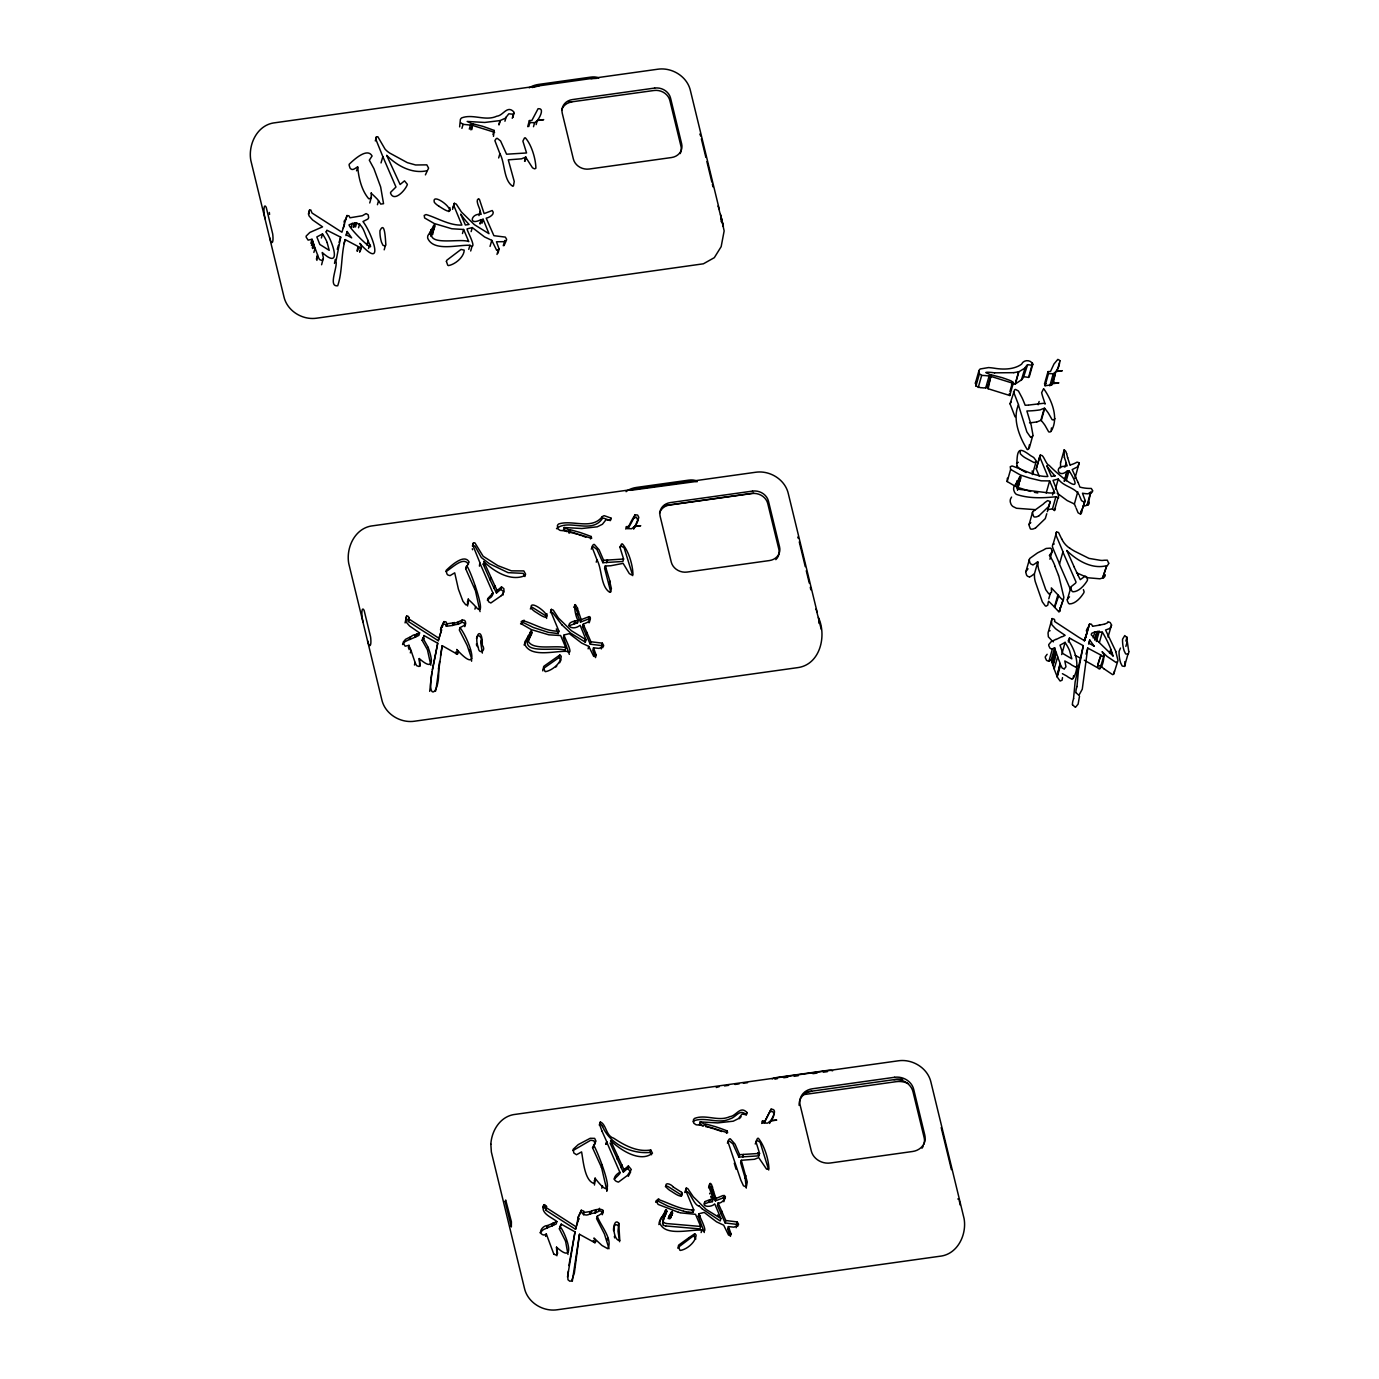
<?xml version="1.0" encoding="UTF-8"?>
<svg xmlns="http://www.w3.org/2000/svg" width="1379" height="1379" viewBox="0 0 1379 1379"><rect width="100%" height="100%" fill="white"/><g stroke="black" fill="none" stroke-linecap="round" stroke-linejoin="round"><path stroke-width="1.5" d="M708.547 1187.802L709.771 1185.974A3.068 2.706 15.8 0 1 710.685 1186.733C713.753 1198.403 713.96 1190.146 711.374 1184.302A3.068 2.706 15.8 0 0 710.461 1183.544C706.565 1185.371 712.512 1193.904 712.133 1196.713M480.064 611.621L475.462 590.798L465.654 568.682L469.119 562.063C464.482 553.272 451.054 565.649 446.244 570.303A3.361 2.965 15.8 0 0 446.262 571.561L446.986 573.957A3.189 2.81 15.8 0 0 448.037 575.06L450.054 575.629L454.708 572.837L458.414 589.178L462.913 601.227L465.654 604.692A2.051 1.81 15.8 0 0 466.585 604.881L468.308 603.571L468.257 598.796L468.55 599.624A95.427 84.257 15.8 0 1 474.807 605.709C490.097 624.618 470.084 568.648 466.705 565.873M556.926 1255.786L556.53 1247.168C577.767 1266.387 565.873 1233.55 560.098 1226.5L561.219 1224.156L575.009 1231.861L567.493 1277.04M662.541 1223.104L663.299 1225.328M663.23 1220.639L663.523 1222.535M568.889 625.738L577.525 622.86L578.215 620.447C574.457 616.189 572.492 593.694 578.49 611.604L577.163 614.138L578.49 611.604M1066.605 453.45L1067.639 457.742M619.619 1241.721L617.999 1231.171L618.74 1223.173C614.741 1218.467 613.172 1228.051 613.569 1230.637M405.081 622.894L406.564 616.154L407.805 616.034L409.235 617.74L408.339 621.498L438.281 640.718L441.504 630.065L441.159 627.342L443.986 621.619L446.003 621.86L447.02 623.842L446.331 626.273L445.314 624.291L443.297 624.049M567.803 1276.092L567.958 1279.729L569.803 1281.246L571.63 1280.798L574.353 1273.058L579.456 1234.274L595.107 1242.875L595.78 1241.514L593.97 1238.032L601.951 1245.461L607.794 1248.719C613.207 1239.359 600.313 1225.259 597.279 1216.209C611.362 1208.573 597.141 1207.711 590.626 1211.624C590.608 1215.899 583.369 1216.106 581.938 1212.572L580.576 1212.658L578.146 1217.45L576.577 1225.362M432.989 667.384L437.729 643.235L423.939 635.529L423.215 638.684A2.965 2.62 15.8 0 1 423.025 639.322M423.939 635.529L423.905 636.271A2.965 2.62 15.8 0 1 422.819 637.891L422.129 640.321L427.438 649.802L430.834 665.212M633.685 518.332C622.601 539.43 630.169 521.9 635.116 514.763L637.615 515.039L638.805 517.349A15.41 13.6 15.8 0 1 638.477 518.521L633.961 528.536L634.788 527.209M764.345 1122.575L771.102 1109.164C779.169 1109.095 770.344 1120.11 769.62 1123.437M482.322 645.182C482.564 625.29 473.256 634.512 478.272 647.458M1128.763 651.612L1127.108 640.408A41.06 36.25 15.8 0 0 1127.143 637.96L1124.781 635.547L1122.558 639.201A42.008 37.095 15.8 0 0 1124.126 650.767L1125.643 653.905L1127.936 654.249L1124.488 666.385L1122.213 666.04L1120.644 662.92A42.008 37.095 15.8 0 1 1119.076 651.353L1120.472 648.078M658.869 1224.586L659.8 1220.536M589.626 621.377L590.212 617.413L589.247 616.585L581.162 619.671L580.473 622.101L577.163 614.138M1073.534 698.619L1075.12 681.95L1083.291 645.665L1071.845 639.425M1076.965 686.466L1078.481 670.211L1083.291 645.665M480.719 642.545L482.357 653.094M1079.498 696.274L1078.119 704.1L1075.689 707.099M568.372 1271.093L567.993 1275.092M568.889 1265.56L575.009 1231.861M695.809 1239.066L694.033 1236.222L692.62 1236.498L678.192 1247.374A3.379 2.982 15.8 0 0 677.778 1248.15M357.678 166.773C358.592 177.667 361.557 190.319 368.624 198.628A2.051 1.81 15.8 0 0 369.555 198.817L371.279 197.507L371.21 192.732L371.52 193.56A95.427 84.257 15.8 0 1 377.76 199.645L380.742 204.092L383.552 203.696L380.656 186.975L373.933 168.669L369.313 160.188L372.089 155.999C367.435 147.208 354.007 159.585 349.215 164.239A3.361 2.965 15.8 0 0 349.215 165.497L349.956 167.893A3.189 2.81 15.8 0 0 351.007 168.996C354.248 171.737 360.143 162.032 356.54 170.824M321.6 264.751L323.393 257.907L322.221 252.495C343.371 271.56 331.701 239.015 325.789 231.827A2.965 2.62 15.8 0 0 326.875 230.207L340.699 237.171L335.959 261.32C337.941 266.664 327.754 287.091 337.7 285.781C342.63 271.215 340.941 254.529 345.164 239.601L358.764 246.824C360.436 250.857 362.936 244.772 359.678 243.359C385.792 272.042 372.106 233.31 362.97 221.536L367.814 219.089A5.947 5.257 15.8 0 0 368.658 217.623L368.21 214.848L366.107 213.573L362.349 215.727L349.99 217.779L348.956 215.796L346.956 215.555L344.716 222.933M432.023 671.952L429.696 691.362M440.47 629.772L443.986 621.619M1033.199 564.787A18.168 16.031 15.8 0 0 1036.818 562.287A4.689 4.137 15.8 0 0 1037.818 561.942L1034.371 574.078L1034.56 578.146A52.678 46.524 15.8 0 0 1035.267 581.61L1042.334 601.865L1045.316 605.915A2.051 1.81 15.8 0 0 1046.247 606.122L1047.833 605.071L1048.247 601.933M1037.818 561.925L1037.991 565.993A52.678 46.524 15.8 0 0 1038.715 569.475L1045.765 589.729L1048.747 593.78A2.051 1.81 15.8 0 0 1049.678 593.97L1051.591 592.056L1051.35 587.885L1057.9 594.797A3.327 2.948 15.8 0 0 1058.089 595.366L1062.278 599.658M528.416 641.407C533.242 650.716 555.651 644.838 565.804 647.682L565.114 650.112C553.289 646.389 513.953 656.628 531.984 632.513L530.898 631.186A8.584 7.585 15.8 0 0 530.519 631.789L529.984 632.858A38.44 33.941 15.8 0 0 529.053 635.288L527.778 639.115L529.019 635.374M546.618 618.413L546.136 616.034C548.652 613.379 528.485 598.348 531.38 608.415A16.376 14.462 15.8 0 0 535.293 611.845C537.5 612.862 549.204 622.291 546.825 613.603M569.32 654.353L563.373 637.408L564.063 634.978L569.32 633.633L581.645 643.045L588.799 646.406L593.694 656.37L596.176 655.146L593.504 647.837L599.124 648.389L603.519 646.148A2.086 1.844 15.8 0 0 603.554 645.2L602.347 643.166L590.919 641.752L583.231 624.222L588.023 622.067L590.315 618.947A4.516 3.982 15.8 0 0 590.229 617.464L590.212 617.413M432.989 667.436C424.853 703.773 440.418 695.843 438.505 668.522M408.339 621.498L409.235 617.74M546.498 1206.349L546.308 1207.694L576.232 1226.896L575.543 1229.327L545.619 1210.124L546.498 1206.349L543.826 1204.763L543.136 1207.194L545.808 1208.78M438.522 668.453L439.642 661.472M755.209 1143.984L756.812 1140.847A2.448 2.155 15.8 0 1 757.692 1140.709L760.139 1142.295L768.724 1170.03M436.04 689.138L442.194 645.665L455.104 652.991C457.19 656.025 460.207 652.319 456.708 649.423C482.822 678.106 469.136 639.373 460.017 627.6L464.861 625.152A5.947 5.257 15.8 0 0 465.688 623.687C465.585 615.534 457.449 624.015 453.363 623.015L452.674 625.445L446.348 626.273M632.737 575.646L624.17 547.911L621.705 546.325A2.448 2.155 15.8 0 0 620.826 546.463L619.912 547.273M440.556 655.404L442.194 645.665M1032.388 474.617L1036.319 460.948L1033.716 457.5A66.226 58.47 15.8 0 0 1030.82 455.777C1019.943 447.779 1016.771 446.796 1016.909 465.93M1019.995 451.157L1020.357 453.777A18.875 16.651 15.8 0 0 1026.045 458.259L1034.112 462.603L1036.198 461.706M567.993 1254.442L565.58 1241.238M334.494 263.406L335.287 259.39M432.317 669.815L437.729 643.235M503.266 245.703L504.507 241.635L496.457 241.773L499.146 249.082L496.681 250.323L491.769 240.342L484.615 236.981L472.29 227.569L467.033 228.914C467.016 230.948 478.048 250.495 469.911 245.307C457.69 244.652 433.713 251.978 427.714 238.257A7.378 6.516 15.8 0 1 427.904 235.602L431.231 230.396L432.196 231.396C425.956 246.824 460.724 237.912 468.774 241.618L463.62 229.483L451.829 228.759L434.282 223.536L424.629 217.968L424.198 215.434L426.042 214.555C436.557 217.486 449.347 225.691 461.879 225.07L453.691 205.299L454.312 203.299L456.294 204.126L461.379 211.935L474.342 224.639L488.976 233.689L483.115 219.227L481.34 219.795L480.185 223.829M662.627 1222.484L664.213 1217.571M663.609 1218.622L663.282 1220.174M663.627 1218.571L666.867 1211.279L665.626 1210.176M1079.119 494.889C1075.206 487.425 1063.312 486.649 1058.279 479.013L1053.022 480.357L1058.089 493.372A25.184 22.236 15.8 0 1 1058.382 494.337L1058.555 498.043L1055.9 496.733C1042.972 498.147 1028.562 498.629 1016.357 494.354A7.033 6.205 15.8 0 1 1014.461 492.044L1013.789 490.148A7.516 6.636 15.8 0 1 1014.048 486.597L1017.219 481.84L1018.185 482.84L1017.426 486.528A5.223 4.602 15.8 0 0 1017.443 488.683M1027.596 449.52L1027.889 449.451A2.051 1.81 15.8 0 0 1028.613 449.089L1029.424 444.693M1029.372 447.813L1032.94 434.937L1031.44 426.697M602.278 1214.727L603.226 1211.158M524.054 644.958L527.571 638.891M438.281 640.718L441.504 630.065M435.557 691.172L436.023 689.259M594.487 1185.044L594.435 1180.269L594.728 1181.096M1032.75 473.842L1032.147 470.946M347.163 231.534L346.37 234.826L351.662 237.86L347.163 231.534L346.008 235.585M543.826 1204.763C539.861 1213.486 551.928 1217.295 556.875 1221.553L556.185 1223.983L543.447 1229.568L539.947 1232.757M1094.254 646.337L1089.755 640.011L1088.962 643.321L1090.582 644.165A38.353 33.872 15.8 0 1 1094.254 646.32M575.543 1229.327L578.766 1218.674L578.18 1217.019L581.266 1210.228L583.8 1211.158L583.593 1214.899M476.496 638.425C477.737 632.082 483.391 638.46 480.771 642.39L481.443 639.959M1041.248 420.526A59.659 52.678 15.8 0 1 1045.006 425.353L1048.661 431.817A1.827 1.62 15.8 0 0 1049.522 431.989A2.448 2.172 15.8 0 0 1050.419 431.817A1.965 1.741 15.8 0 0 1051.074 431.368L1051.47 427.921M1051.487 430.644C1059.158 417.423 1051.194 399.203 1043.817 388.878M1029.303 576.922L1027.924 576.422A3.275 2.879 15.8 0 1 1026.528 574.974L1025.907 572.785A3.361 2.965 15.8 0 1 1025.907 571.544L1029.717 558.478L1037.456 552.945A115.474 101.96 15.8 0 1 1040.662 551.324L1043.524 549.962A29.321 25.891 15.8 0 1 1046.127 548.463L1050.436 548.118A2.93 2.586 15.8 0 1 1051.436 548.98L1052.091 551.583L1049.798 554.961M637.908 520.572L636.374 517.125L633.702 518.297M556.495 528.709C568.062 518.314 591.677 534.604 602.33 518.607A3.223 2.844 15.8 0 1 603.606 518.125L610.276 520.624L610.931 518.056L604.295 515.694A3.223 2.844 15.8 0 0 603.002 516.194L602.14 516.815M994.604 372.882A38.871 34.32 15.8 0 0 987.174 372.244L985.778 372.502L991.225 375.174L987.795 387.309L983.865 387.947A54.333 47.972 15.8 0 0 980.279 387.637L975.953 386.017L975.556 382.724A4.706 4.154 15.8 0 1 976.832 381.104L977.142 380.897M975.332 383.414L978.987 370.572A4.706 4.154 15.8 0 1 980.262 368.969L988.536 367.572A58.039 51.247 15.8 0 1 994.052 368.176C1003.136 369.727 1013.961 369.658 1021.563 364.211C1023.632 359.316 1031.113 359.626 1032.819 364.315L1029.372 376.45L1028.562 377.432L1024.545 376.777M308.379 214.141L309.517 210.091L310.775 209.97L311.999 213.004L341.923 232.224L344.474 224.001L344.112 221.278L345.853 218.882M310.878 243.325L312.033 239.274L308.12 240.118L306.241 237.257A2.948 2.603 15.8 0 1 306.19 236.05L309.827 232.465L322.565 226.863L312.585 219.933L309.086 215.934A5.499 4.844 15.8 0 1 308.741 214.4L309.517 210.091M311.447 245.462L312.74 241.118L312.033 239.274M312.326 247.737L313.481 243.687L312.74 241.118M312.568 248.479L313.481 243.687M312.843 248.444L313.981 244.393M313.86 252.426L315.101 248.203L313.705 244.428M321.376 237.981L322.531 233.93L316.842 236.929L319.825 244.462L329.236 250.357L327.151 242.618M316.394 259.166L317.601 254.977L315.101 248.203M316.894 260.407L317.601 254.977M337.269 249.323L338.407 245.272M339.062 242.342L340.699 237.171M343.319 228.035L344.474 224.001M345.819 219.606L346.956 215.555M344.009 243.652L345.164 239.601M375.312 140.899L376.467 136.849L377.863 136.78L385.034 149.087A20.909 18.461 15.8 0 0 389.757 153.086L407.357 162.653L415.631 164.98L426.818 164.859L428.559 168.066A5.188 4.585 15.8 0 1 427.869 169.565L425.404 174.874M351.162 227.466L352.3 223.415L356.954 223.174A2.448 2.155 15.8 0 0 357.971 223.708C363.78 225.88 364.901 235.447 368.245 240.635L367.09 244.686M353.214 227.276L354.455 223.036M353.524 227.19L354.679 223.139M353.851 227.139L355.092 222.898M355.523 226.949L356.678 222.898M358.54 227.776L359.695 223.743M369.744 202.972L371.468 196.904M381.035 162.929L382.845 156.603L375.743 139.072A4.292 3.792 15.8 0 1 376.036 137.555L376.467 136.849M356.92 250.978L358.057 246.927M357.523 251.064L358.764 246.824M359.66 252.254L360.815 248.203M360.333 250.892L361.488 246.841M377.432 204.713L378.587 200.662M366.952 244.876L368.245 240.635M368.503 248.53L369.658 244.479L368.09 240.825M384.189 249.823L385.344 245.772A3.809 3.361 15.8 0 0 385.879 244.928C385.448 241.963 385.103 219.468 379.966 230.724A42.008 37.095 15.8 0 0 381.535 242.29L383.052 245.428L385.344 245.772M459.638 126.868L460.379 119.525A4.706 4.154 15.8 0 1 461.655 117.904C472.911 113.561 485.356 121.507 496.802 116.198C503.352 115.715 507.127 104.666 513.902 111.992L513.057 117.318M429.938 233.654L431.075 229.603L433.23 229.035L430.903 236.43M430.076 234.447L431.231 230.396M431.041 235.447L432.196 231.396M432.713 229.173L434.609 225.018L432.661 234.551M431.644 234.758L434.954 226.449M433.454 229.069L434.609 225.018M461.913 128.368L463.068 124.334L460.793 122.817M469.308 129.126L470.463 125.075L472.618 124.127L471.463 128.178M470.808 129.816L472.532 123.748L482.374 126.213A154.913 136.78 15.8 0 1 485.08 127.127A196.387 173.409 15.8 0 1 490.976 129.247L494.165 130.453L493.475 136.366M471.825 129.609L472.532 123.748M448.658 211.59C454.053 208.108 431.368 192.043 434.351 202.351A16.996 15.014 15.8 0 0 439.125 206.298M452.553 209.349L453.691 205.299M453.157 207.35L454.312 203.299M462.482 233.534L463.62 229.483M493.027 134.504L494.165 130.453M498.888 124.644L500.043 120.594L505.386 118.198L508.782 113.802L513.402 114.25L514.212 113.268M499.077 124.782L500.215 120.749M471.135 231.62L472.29 227.569M504.938 121.231L506.076 117.181M468.757 249.358L469.911 245.307M478.961 215.607L480.22 211.28C480.202 208.66 474.772 200.317 478.547 198.714A3.068 2.706 15.8 0 1 479.461 199.472L484.132 213.607L492.217 210.522C495.819 213.969 489.183 217.692 486.184 218.158L493.889 235.688L505.317 237.102L506.524 239.136A2.086 1.844 15.8 0 1 506.489 240.084L504.059 245.6M470.687 250.995L471.842 246.944M479.909 223.657L481.34 219.795M498.664 157.947L499.905 153.672L494.871 140.624L496.268 138.59A2.051 1.81 15.8 0 1 497.302 138.365L500.577 140.968L506.576 154.207L526.554 152.966L522.882 141.106L524.485 137.969A2.448 2.155 15.8 0 1 525.365 137.831C531.587 144.829 535.724 158.826 535.897 168.169A1.965 1.741 15.8 0 1 535.242 168.617A2.448 2.172 15.8 0 1 534.362 168.79L532.501 167.807L525.675 157.154L521.503 158.826L508.282 159.843L514.246 181.494L513.453 185.889A2.051 1.81 15.8 0 1 512.712 186.268C503.404 180.339 505.145 162.981 499.905 153.672M481.961 223.277L483.115 219.227M512.247 118.301L513.402 114.25M490.045 246.41L491.769 240.342M527.692 126.644L529.398 120.576L531.898 120.421L538.086 108.7C544.843 107.89 539.723 117.56 537.62 120.059L543.705 119.663L537.293 120.559L534.638 122.662L529.881 122.559L529.398 120.576M528.743 126.592L529.881 122.559M496.992 254.46L498.129 250.409M533.501 126.713L534.638 122.662M498.009 253.133L499.146 249.082M524.537 161.205L525.675 157.154M524.951 161.36L526.106 157.309M536.155 124.61L537.293 120.559M402.547 644.545L404.874 641.752L409.58 639.373C408.839 636.236 418.768 631.858 415.458 636.995L416.82 634.03L416.13 634.564M409.58 639.373L410.494 637.098M408.374 647.768L409.063 645.338L405.167 646.182L403.271 643.321A2.948 2.603 15.8 0 1 403.237 642.114L405.564 639.322L410.27 636.943M409.063 645.338L409.08 649.612M410.321 652.888L411.011 650.457L409.77 647.182M416.079 634.357L414.683 637.357L415.355 634.84M406.564 616.154L405.771 620.464A5.499 4.844 15.8 0 0 406.115 621.998L409.615 625.997L419.595 632.927L418.923 635.357L416.199 636.719L416.82 634.03M414.441 665.04L415.062 662.42L411.011 650.457M428.145 647.389C432.334 658.972 434.902 672.383 419.25 658.559L419.681 665.471M442.211 627.376L442.883 624.946M465.654 568.682L466.343 566.252M472.394 546.05L473.497 542.912L474.893 542.843L483.133 556.254L497.871 565.649L511.419 570.854L523.848 570.923L525.589 574.129A5.188 4.585 15.8 0 1 524.899 575.629C510.713 581.835 493.82 571.458 483.701 561.374L494.906 585.851L494.078 588.299L496.474 593.004L500.836 589.35L501.525 586.92L503.852 588.626L504.042 591.867L501.404 595.607M452.45 625.29L453.363 623.015M458.414 621.826L457.725 624.256L453.57 625.049L454.225 622.446M457.725 624.256L458.638 621.963M471.549 658.404L467.153 645.372L459.328 630.031L460.017 627.6M457.949 624.394L461.155 622.877L462.241 619.671M473.497 542.912L473.083 543.619A4.292 3.792 15.8 0 0 472.773 545.136L479.875 562.666L479.427 566.148M474.704 588.523L475.393 586.092M474.928 609.156L475.617 606.726M469.601 651.871L470.377 649.25M494.078 588.299L490.148 579.973L490.924 577.525M471.584 661.231L471.566 658.49M496.474 593.004L497.164 590.574L501.525 586.92M520.555 623.929L522.382 623.049L523.072 620.619C533.621 623.687 546.377 631.685 558.909 631.134L550.721 611.362L551.341 609.363L553.324 610.19L558.392 617.982L571.371 630.703L586.023 639.753L585.334 642.183L570.682 633.133L561.805 624.756M522.382 623.049L524.054 620.154M527.433 638.098L528.123 635.667M529.071 638.443L528.398 640.873L529.812 636.77M528.329 637.805L528.381 637.632A43.49 38.405 15.8 0 1 528.829 636.443L528.881 636.305A26.718 23.598 15.8 0 1 529.45 634.961L530.898 631.186M530.432 636.633L531.639 631.082M531.294 634.943L531.984 632.513M567.148 531.725L563.511 529.95L564.201 527.519L581.783 528.519L597.245 526.812L602.416 524.261L606.036 519.711L610.432 520.314L610.931 518.056M569.079 533.07L570.199 529.726L579.421 532.277A155.034 136.883 15.8 0 1 582.11 533.19A196.318 173.34 15.8 0 1 588.006 535.311L591.195 536.517L591.66 538.379L569.992 531.622L569.561 529.812M568.958 532.622L569.648 530.191L564.201 527.519M550.411 612.586L551.341 609.363M523.365 622.584L533.242 627.445L548.497 632.392L558.219 633.564L558.909 631.134M590.522 538.948L591.195 536.517M542.809 670.901L542.774 669.953A3.379 2.982 15.8 0 1 543.309 668.608L559.167 657.438L559.857 655.008L561.236 656.214C561.098 663.109 552.255 670.435 545.584 671.642A1.775 1.569 15.8 0 1 544.964 671.366L543.447 667.522A3.379 2.982 15.8 0 1 543.998 666.178L559.857 655.008M573.871 607.381L575.215 604.588M574.526 607.019L576.905 610.552L577.629 608.07M574.112 623.429L574.802 620.998L578.215 620.447M574.457 623.636L575.146 621.222M577.991 614.793L578.611 612.069L581.162 619.671M596.245 562.167L596.935 559.736L591.901 546.687L593.298 544.653A2.051 1.81 15.8 0 1 594.349 544.429L599.072 549.79L603.606 560.27L602.916 562.701L622.894 561.46L623.584 559.029L619.912 547.17L621.515 544.033A2.448 2.155 15.8 0 1 622.394 543.895C628.617 550.893 632.754 564.89 632.944 574.233A1.965 1.741 15.8 0 1 632.271 574.681A2.448 2.172 15.8 0 1 631.392 574.853L629.307 573.578L623.136 563.373L610.914 565.718A63.762 56.298 15.8 0 1 606.726 565.907L605.312 565.907L604.623 568.338L610.725 591.97M602.864 647.63L601.658 645.579L590.229 644.183L582.541 626.652L583.231 624.222M589.522 619.843L588.557 619.016L589.247 616.585M606.553 562.494L607.243 560.081L623.584 559.029M586.213 635.081L586.971 632.392M606.726 562.615L607.518 560.029M588.109 648.837L588.799 646.406M590.229 644.183L590.919 641.752M609.001 583.782L609.863 581.111L605.312 565.907M609.173 583.541L609.863 581.111M625.756 529.071L626.445 526.64L628.945 526.485M593.504 647.837L592.815 650.267L595.504 657.576L596.176 655.146M634.426 517.194L635.116 514.763M633.65 529.053L634.34 526.623L640.735 525.727L634.65 526.123M601.658 645.579L602.347 643.166M601.278 648.94L601.968 646.51M544.102 1207.021L544.791 1204.591M545.619 1210.124L546.308 1207.694M546.842 1227.999L547.532 1225.569L556.875 1221.553M547.084 1228.137L547.756 1225.707M545.636 1236.394L546.325 1233.964L544.119 1235.084C536.948 1234.067 542.257 1225.31 547.532 1225.569M551.945 1225.983L552.617 1223.466M552.72 1225.603L553.358 1222.966M553.462 1225.328L554.082 1222.639M565.58 1241.203L559.409 1228.93L560.098 1226.5M561.219 1224.156L559.409 1228.93M606.932 1190.663L601.572 1167.582L592.539 1147.724L595.987 1141.105L594.659 1138.382L590.229 1138.278L578.232 1144.604L573.112 1149.362L573.854 1153.016L576.508 1154.74L581.593 1151.896C583.3 1161.152 584.73 1181.648 594.556 1183.578L595.125 1177.838L595.418 1178.683C621.136 1211.641 598.262 1152.379 593.573 1144.915M599.262 1125.092L600.365 1121.972C606.364 1124.299 605.881 1136.037 613.672 1138.192C624.584 1145.432 637.236 1152.31 650.716 1149.983L652.457 1153.172C640.373 1163.135 620.033 1149.879 610.569 1140.416L621.774 1164.893L620.946 1167.341L623.342 1172.047L627.704 1168.409L628.393 1165.979L631.306 1169.53L627.479 1175.408L618.464 1182.113C604.847 1178.7 631.358 1164.048 614.155 1179.114M578.094 1221.104L578.766 1218.674M580.576 1212.658L581.266 1210.228M579.456 1234.274L572.285 1281.315M605.967 1144.398L606.743 1141.709L601.985 1131.108M606.053 1144.139L606.743 1141.709M601.468 1167.582L602.261 1165.152L601.572 1167.582M589.712 1213.916L590.626 1211.624M595.694 1210.434L595.004 1212.865L590.85 1213.658L591.539 1211.227M601.796 1188.198L602.485 1185.768M595.004 1212.865L595.918 1210.572M597.279 1216.209L596.59 1218.64L604.433 1233.998L609.035 1248.736M595.228 1213.003L598.434 1211.486L599.52 1208.297M606.76 1191.232L607.449 1188.819M620.946 1167.341L621.774 1164.893M623.342 1172.047L624.032 1169.616L628.393 1165.979M606.863 1240.479L607.656 1237.859M651.56 1154.757L650.026 1152.413L650.716 1149.983M655.646 1202.195L657.266 1201.816L657.955 1199.385C666.488 1201.988 677.106 1208.004 687.138 1209.4M657.266 1201.816L658.921 1198.92M659.507 1221.932L664.247 1213.124A32.234 28.459 15.8 0 1 664.868 1211.641L664.885 1211.589A17.772 15.703 15.8 0 1 665.333 1210.693L665.626 1210.176M662.454 1217.674L663.868 1214.209M663.196 1216.588L663.575 1215.554A32.234 28.459 15.8 0 1 664.178 1214.072L664.195 1214.02A17.772 15.703 15.8 0 1 664.644 1213.124L665.781 1209.952M663.265 1219.639L664.523 1215.623M664.006 1217.967L664.764 1215.433M666.178 1213.71L666.505 1209.848M668.091 1218.502L670.366 1213.951A24.96 22.047 15.8 0 1 670.797 1212.934L671.263 1212.072M668.798 1218.622L669.401 1217.088M669.677 1215.778L668.97 1218.278L668.781 1216.071M670.728 1214.244L672.297 1211.503L671.108 1217.019M670.091 1218.053L671.521 1215.14M671.952 1215.347L672.297 1211.503M703.118 1126.109L699.498 1124.333L700.187 1121.903L717.752 1122.902L733.232 1121.196L738.403 1118.645L742.005 1114.094L746.401 1114.697L746.918 1112.457C740.213 1105.251 736.317 1116.076 729.819 1116.645C718.356 1121.954 705.927 1114.008 694.671 1118.369A4.706 4.154 15.8 0 0 693.396 1119.972L693.809 1123.264L696.085 1124.781L703.48 1125.523L705.634 1124.574L700.187 1121.903M681.416 1196.283L681.709 1192.37L673.262 1187.009M702.273 1208.9L720.2 1220.949L720.889 1218.536L706.255 1209.469L693.275 1196.765L687.725 1188.543L686.225 1188.129L684.915 1192.559C688.931 1186.836 693.378 1205.832 699.274 1206.073M686.225 1188.129L685.604 1190.129L693.775 1209.9L693.103 1212.331L692.741 1211.503M704.273 1232.516L698.257 1216.192L698.946 1213.761L704.204 1212.417L716.528 1221.828L723.682 1225.173L728.595 1235.153L731.06 1233.929L728.371 1226.603L734.007 1227.172L738.403 1224.931A2.086 1.844 15.8 0 0 738.437 1223.983L737.231 1221.932L725.802 1220.518L718.097 1202.988C724.889 1204.022 727.354 1189.422 723.837 1201.73M694.033 1236.222L694.723 1233.791L696.119 1234.981C695.895 1241.824 687.276 1249.322 680.468 1250.408A1.758 1.551 15.8 0 1 679.83 1250.15L678.33 1246.306A3.379 2.982 15.8 0 1 678.864 1244.944L689.052 1237.601M709.392 1185.785L710.082 1183.354M726.492 1133.348L727.181 1130.918L723.992 1129.694A196.404 173.409 15.8 0 0 718.097 1127.574A155.172 137.004 15.8 0 0 715.391 1126.66L706.203 1124.109M680.657 1212.882L695.533 1214.313L700.687 1226.465L699.998 1228.896L665.816 1225.965M711.788 1189.336L712.512 1186.854M704.497 1203.936L708.996 1202.195L709.685 1199.764L712.857 1198.575M708.996 1202.195L710.013 1199.989M701.135 1232.567L701.825 1230.137C709.961 1235.325 698.929 1215.778 698.946 1213.761M712.684 1192.818L713.374 1190.387M709.323 1202.419L712.409 1201.643L713.098 1199.213M715.218 1196.61L713.495 1190.87L712.788 1193.283L715.356 1200.885L716.046 1198.454L722.975 1195.524L725.061 1196.162M718.097 1202.988L717.408 1205.418L725.113 1222.949L736.541 1224.362L737.748 1226.414M746.918 1112.457L746.229 1114.887C739.971 1108.009 735.955 1117.507 730.18 1118.8C718.425 1124.523 705.583 1116.473 693.982 1120.799A4.706 4.154 15.8 0 0 693.034 1121.799M724.389 1198.592L723.441 1197.782L724.13 1195.352M721.096 1213.865L721.855 1211.158M738.903 1157.084L739.592 1154.671L735.059 1144.174L730.318 1138.813A2.051 1.81 15.8 0 0 729.284 1139.054L727.888 1141.071L728.319 1142.881L740.868 1180.217L743.471 1185.802L745.729 1186.716A2.051 1.81 15.8 0 0 746.47 1186.336L747.263 1181.941L741.299 1160.291L754.52 1159.274L758.691 1157.602L766.517 1169.064A1.827 1.603 15.8 0 0 767.362 1169.237A2.448 2.172 15.8 0 0 768.258 1169.064A1.965 1.741 15.8 0 0 768.913 1168.616C768.603 1159.325 764.345 1145.415 758.381 1138.278A2.448 2.155 15.8 0 0 757.485 1138.416L755.899 1141.553L759.553 1153.413L758.864 1155.843L738.903 1157.084L732.904 1143.846L729.629 1141.243A2.051 1.81 15.8 0 0 728.595 1141.484L727.354 1143.019M741.299 1160.291L740.609 1162.721L745.16 1177.925L746.298 1188.112M742.695 1156.998L743.212 1154.464L739.592 1154.671M742.816 1156.843L743.488 1154.413L759.553 1153.413M725.113 1222.949L725.802 1220.518M731.06 1233.929L730.37 1236.36L727.681 1229.034L728.371 1226.603M744.97 1178.166L745.849 1175.494M761.725 1123.454L762.415 1121.024L764.914 1120.868M736.541 1224.362L737.231 1221.932M736.162 1227.724L736.851 1225.293M764.466 1122.127L771.102 1109.164M975.953 386.017L979.4 373.864L978.762 371.261M978.245 387.516L981.676 375.381L979.4 373.864M985.623 388.275L989.071 376.122L991.225 375.174M987.692 386.947L991.139 374.795L1002.326 377.708A197.025 173.961 15.8 0 1 1011.152 380.897L1013.22 383.362L1009.79 395.514L988.14 388.74L988.347 386.844M988.14 388.74L991.139 374.795M1009.911 391.636L1012.772 381.518M1015.065 416.854L1010.049 403.823L1014.582 389.843A2.12 1.879 15.8 0 1 1015.565 389.43L1018.443 390.998L1021.925 397.548A62.486 55.177 15.8 0 1 1023.235 400.444L1025.183 405.254L1028.389 405.116M1021.253 380.38L1025.218 367.503A36.509 32.234 15.8 0 1 1026.838 365.401L1027.614 364.694L1023.408 377.553A36.509 32.234 15.8 0 0 1021.787 379.656L1015.392 383.931L1018.822 371.796L1024.7 368.227M1028.562 377.432L1032.509 363.056M1015.84 486.615L1007.187 481.547L1010.635 469.412L1010.238 466.723L1012.048 465.981C1022.546 469.291 1035.388 476.944 1047.868 476.496L1039.697 456.725C1042.886 450.864 1045.368 464.568 1049.229 465.412C1054.797 471.463 1088.462 501.577 1069.104 470.67L1067.329 471.222L1064.467 481.34M1015.927 485.08L1017.081 481.03L1019.236 480.461L1018.047 483.805L1017.081 481.03M1059.986 360.781L1058.986 366.159A64.072 56.573 15.8 0 1 1056.211 371.089L1062.313 370.71L1055.918 371.606L1051.763 384.844L1045.058 385.741L1044.575 383.776L1048.006 371.623L1050.505 371.468L1054.004 363.953L1057.796 359.419A3.568 3.154 15.8 0 1 1059.917 360.815M1045.058 385.741L1048.488 373.606L1048.006 371.623M1017.047 486.873L1018.185 482.84M1018.719 480.599L1020.598 476.444L1017.512 490.028L1020.598 476.444M1017.064 488.218L1020.943 477.875M1049.815 385.861L1053.246 373.726L1055.918 371.606M1041.266 420.509L1044.713 408.356M1051.763 384.844L1055.194 372.709M1052.47 383.758L1058.882 382.862L1052.798 383.241L1055.09 375.157M1057.124 370.899L1059.417 362.798M1039.318 476.289L1036.25 468.877L1039.697 456.725M1036.25 468.877L1040.3 454.725M1029.113 524.468L1032.543 512.316M1046.196 493.061L1049.626 480.909L1041.231 480.823L1029.837 478.134L1020.288 474.962L1010.635 469.412M1060.744 462.103L1064.174 449.95A3.723 3.292 15.8 0 1 1066.157 452.415L1066.553 453.501M1047.333 511.695L1050.212 501.577L1047.678 500.594L1044.799 502.628A68.829 60.779 15.8 0 0 1043.231 504.128L1032.957 511.54A3.379 2.982 15.8 0 0 1032.423 512.902L1033.733 516.608A1.793 1.586 15.8 0 0 1034.56 517.004L1036.129 516.953A10.049 8.877 15.8 0 0 1039.076 515.66M1052.522 494.923L1053.901 490.838L1049.626 480.909M1055.418 489.131L1058.279 479.013M1047.781 509.627L1052.47 508.885L1055.9 496.733M1064.95 467.05L1066.226 462.723L1064.312 457.242M1052.47 508.885L1054.401 510.523L1057.831 498.388M1064.192 481.168L1067.053 471.049C1058.572 478.72 1054.09 466.498 1063.761 466.361M1066.243 480.788L1069.104 470.67M1052.539 547.187A4.568 4.034 15.8 0 1 1053.142 544.136L1056.59 532.001L1058.538 532.484L1061.675 538.982M1049.919 559.236L1052.211 551.135M1074.965 478.323L1079.188 462.775L1077.068 462.12A27.166 23.977 15.8 0 1 1070.104 464.964L1070.138 465.051M1075.689 507.024L1074.396 503.99L1077.775 491.769M1048.781 598.831L1050.505 592.763M1058.71 595.814L1054.659 607.518A3.327 2.948 15.8 0 1 1054.47 606.95L1057.9 594.797M1085.152 500.525L1080.688 513.988L1085.152 500.525L1082.463 493.199A31.545 27.856 15.8 0 0 1088.1 493.82L1090.927 491.889L1087.755 505.128L1088.824 504.128A2.224 1.965 15.8 0 0 1089.1 502.714L1088.703 501.663M1053.453 641.838A69.484 61.348 15.8 0 1 1052.108 640.856L1048.35 636.822L1048.04 633.099A22.288 19.668 15.8 0 1 1048.678 630.72L1052.108 618.568L1054.09 619.154A13.773 12.152 15.8 0 1 1054.78 620.154L1054.59 621.481L1077.344 636.374A56.039 49.472 15.8 0 0 1079.395 637.667L1084.515 640.701M1083.273 505.886A31.545 27.856 15.8 0 0 1084.652 505.972L1087.066 505.214L1090.41 493.096M1063.554 599.003L1059.124 611.776L1063.881 597.348L1058.969 576.681A36.94 32.613 15.8 0 0 1058.538 575.543L1058.451 575.353M1047.144 654.284L1045.351 656.68A2.948 2.603 15.8 0 0 1045.385 657.886L1046.437 660.162A2.482 2.189 15.8 0 0 1047.523 660.851L1048.971 661.041L1052.401 648.888L1054.625 647.751L1055.314 649.612L1051.884 661.748L1051.177 659.903L1054.625 647.751M1083.394 589.626L1084.101 591.712A8.084 7.136 15.8 0 1 1083.825 592.78C1080.843 597.676 1075.361 603.899 1069.518 603.933A3.103 2.741 15.8 0 1 1068.484 603.226L1067.294 600.675A3.723 3.292 15.8 0 1 1067.363 599.572L1071.069 586.73L1075.31 583.351A16.634 14.686 15.8 0 0 1075.896 582.576L1076.016 582.041A12.032 10.636 15.8 0 0 1075.81 581.524L1062.881 551.996M1056.4 652.422L1052.866 665.057L1054.245 668.815M1053.142 665.023L1054.849 658.938M1061.675 654.56L1065.122 642.407M1068.346 641.993L1069.501 637.943A3.258 2.879 15.8 0 1 1068.415 640.356M1072.31 679.037A1.931 1.707 15.8 0 0 1073.258 678.192C1080.085 666.815 1076.241 653.181 1069.966 642.752A104.528 92.29 15.8 0 0 1068.38 640.304M1085.583 637.477L1088.445 627.359M1084.773 640.563L1089.548 624.032L1091.41 624.17L1092.496 625.98M1076.534 572.785L1087.876 577.767L1099.925 578.801L1102.597 577.991L1106.682 565.976A5.826 5.154 15.8 0 0 1108.733 563.218M1102.597 577.991L1106.682 565.976M1088.6 644.062L1089.755 640.011M1086.031 654.146L1087.738 648.078L1101.356 655.318C1092.116 673.262 1103.614 673.366 1103.924 654.887M1093.185 637.977L1094.892 631.892L1091.616 633.357L1091.254 634.805L1113.077 655.99M1094.667 639.804L1097.046 631.513M1094.978 639.701L1097.27 631.616M1095.288 639.666L1097.684 631.375L1099.253 631.375A2.603 2.293 15.8 0 0 1101.166 632.289M1096.391 641.494L1099.253 631.375M1099.425 642.338L1102.286 632.22L1101.166 632.289M1084.308 660.231L1097.219 667.557L1100.649 655.404M1099.959 668.815L1104.079 655.318M1109.543 653.353L1110.836 649.113A129.557 114.388 15.8 0 0 1102.39 632.168M1103.734 668.643L1112.646 674.659A2.293 2.017 15.8 0 0 1113.818 673.831L1117.99 660.455L1115.835 651.853M1125.885 641.028L1127.039 636.977M1125.867 646.423L1127.005 642.373M1025.907 571.544L1028.027 568.803M1016.564 463.31L1018.357 462.31M669.125 1217.467L669.746 1218.864L670.297 1217.278M637.753 521.072L636.719 523.589M595.142 1144.036L593.97 1140.812L590.746 1140.226L573.009 1150.551M1010.049 403.823L1011.135 401.978M467.619 606.002L467.567 601.227L467.86 602.054M1067.363 599.572L1068.087 598.193M1032.819 435.678L1032.061 436.936A2.051 1.81 15.8 0 1 1031.32 437.315L1031.027 437.367M323.324 258.683L323.1 259.321A2.155 1.913 15.8 0 1 321.686 260.372L319.566 259.58L317.808 256.166M591.212 549.118L592.608 547.084A2.051 1.81 15.8 0 1 593.659 546.86L596.917 549.463L602.916 562.701M433.23 229.035L432.041 232.379L431.075 229.603M382.845 156.603L395.963 187.027L390.653 192.284A3.723 3.292 15.8 0 0 390.602 193.388C394.325 202.385 405.495 190.078 407.408 184.407L404.495 180.856L400.117 184.51L386.654 155.31C396.807 165.635 411.735 173.978 426.559 170.824M596.935 559.736C602.175 569.044 600.451 586.403 609.742 592.332A2.051 1.81 15.8 0 0 610.483 591.953L611.397 588.609L609.69 581.352M669.401 1217.054L669.677 1216.381A24.96 22.047 15.8 0 1 670.125 1215.364L670.573 1214.503M589.522 621.86L589.074 622.808M1054.918 418.509L1054.504 419.216A1.965 1.741 15.8 0 1 1053.849 419.664A2.448 2.172 15.8 0 1 1052.97 419.837A1.827 1.62 15.8 0 1 1052.108 419.664L1048.419 413.217A59.659 52.678 15.8 0 0 1044.679 408.374M504.421 241.653L504.938 240.446L505.197 241.549M1086.98 505.231L1087.497 504.024L1087.755 505.128M369.658 244.479C375.829 254.391 350.025 229.5 349.025 224.88L352.3 223.415M480.22 211.28L481.185 214.383C471.015 212.745 467.809 226.449 481.047 219.606M503.007 595.073L503.387 591.539L500.836 589.35M636.443 524.158L635.512 525.933M772.137 1119.11C774.222 1116.8 775.084 1110.233 770.413 1111.577M530.157 637.184L528.95 639.287M665.23 1214.485L666.867 1211.279M664.402 1217.209L665.574 1214.899M672.642 1212.934L671.401 1215.364M670.401 1218.415L670.866 1217.519M660.179 1219.536L661.058 1218.174M770.758 1121.592L771.499 1120.317M600.365 1121.972L599.762 1125.005L601.968 1131.09M528.26 636.46L524.934 641.666A7.378 6.516 15.8 0 0 524.744 644.321C530.76 658.042 554.72 650.716 566.941 651.371C575.077 656.559 564.063 637.012 564.063 634.978M663.144 1215.244L661.162 1218.036M665.367 1186.612L667.591 1186.268L681.019 1194.8M634.34 526.623L631.668 528.726L626.928 528.622L626.445 526.64M433.868 225.122L432.799 227.156A57.142 50.454 15.8 0 0 431.317 231.448L432.782 230.707M1019.857 476.548L1018.788 478.599A57.091 50.402 15.8 0 0 1017.306 482.874L1018.788 482.133M487.287 600.072L491.389 596.848L492.992 593.091L479.789 562.908M559.615 662.799L560.943 660.076L559.167 657.438M1011.565 497.078L1010.617 498.75A7.516 6.636 15.8 0 0 1010.359 502.284L1011.014 504.18A7.033 6.205 15.8 0 0 1012.91 506.489L1016.495 508.265L1035.319 509.661M619.774 1240.273L618.74 1223.173M576.905 610.552L577.801 614.017M628.307 1176.339L630.617 1171.96L627.704 1168.409M739.403 1118.679L741.109 1116.68M1032.819 364.315L1032.009 365.297L1027.976 364.642M446.141 571.509C451.898 568.148 463.896 555.582 468.429 564.476M1060.106 611.156L1060.261 607.449M555.789 667.022L556.754 666.057M1039.145 401.479L1038.163 404.736M1068.38 597.848L1069.535 596.883M689.138 1237.532L694.723 1233.791M501.335 595.676L490.838 602.985L488.597 601.761L487.632 598.71L492.992 593.091L492.303 595.521L491.682 594.073M602.123 516.832C591.522 530.208 572.285 519.521 558.702 523.968A4.706 4.154 15.8 0 0 557.409 525.589L557.823 528.881L560.098 530.398L567.493 531.139L569.648 530.191M1039.111 515.694L1048.712 506.455L1050.212 501.577M1035.681 527.847L1045.282 518.607L1046.764 513.729M705.048 1201.574C700.842 1207.349 711.254 1207.435 714.288 1204.212M1061.64 636.77L1056.055 639.511M1091.203 492.975L1092.254 491.975A2.224 1.965 15.8 0 0 1092.547 490.579M452.674 625.445L453.57 625.049M1098.908 625.428L1099.787 624.859M589.936 1214.054L590.85 1213.658M1007.359 478.185L1007.187 481.547M1030.82 522.624L1029.527 523.692A3.379 2.982 15.8 0 0 1028.975 525.037L1030.303 528.743A1.793 1.586 15.8 0 0 1031.113 529.157L1032.681 529.088A10.049 8.877 15.8 0 0 1035.629 527.795M592.539 1147.724L593.591 1147.035M705.186 1201.505L709.685 1199.764M1076.878 665.988L1076.74 666.057A1.931 1.707 15.8 0 1 1075.758 666.902M1073.293 678.209L1073.551 675.744M1062.433 636.702L1064.278 635.753A21.409 18.91 15.8 0 1 1065.157 635.357L1057.4 630.065A69.484 61.348 15.8 0 1 1055.556 628.703L1051.798 624.67L1051.487 620.946A22.288 19.668 15.8 0 1 1052.125 618.568M416.889 634.288L419.595 632.927M1048.971 661.041L1051.177 659.903M1103.976 624.239L1099.821 625.032M409.804 639.528L414.683 637.357M1055.831 639.356L1051.126 641.735L1048.781 644.527A2.948 2.603 15.8 0 0 1048.816 645.734L1049.884 648.009A2.482 2.189 15.8 0 0 1050.97 648.699L1052.401 648.888M1036.663 422.026L1040.852 420.354L1044.282 408.201L1040.111 409.873A87.463 77.224 15.8 0 1 1026.89 410.976L1031.44 426.094M532.173 87.532L538.948 85.946M1113.836 673.831L1114.439 671.021M582.541 626.652L584.42 625.98M1063.985 449.985L1064.398 457.414M1060.554 462.12L1060.537 467.86M630.634 490.338L695.361 481.599A10.756 4.516 -13.7 0 1 696.033 481.857M1079.119 694.947L1082.274 689.19L1087.738 648.078M580.473 622.101L588.557 619.016M715.356 1200.885L723.441 1197.782M500.043 120.594L484.753 122.455L467.171 121.455L472.618 124.127M1054.539 510.489L1055.435 508.213M1064.105 466.585L1067.174 465.809L1066.105 462.999M1106.027 565.838C1092.065 569.131 1078.119 561.098 1068.191 551.91A35.458 31.303 15.8 0 1 1066.794 550.462L1074.034 566.614M574.802 620.998C563.028 623.618 571.578 631.978 580.145 625.29L586.023 639.753M1064.278 668.849L1065.967 666.781L1064.812 660.972L1070.294 663.954A53.678 47.386 15.8 0 0 1071.69 665.023L1075.224 666.919M1104.2 624.377L1107.406 622.86A2.672 2.344 15.8 0 0 1107.802 622.084M714.856 1204.108L720.889 1218.536M619.619 1240.445C613.758 1241.255 611.19 1220.277 618.051 1225.603M1043.472 388.912L1041.628 392.705A94.324 83.274 15.8 0 0 1042.679 396.566L1045.161 404.013A2.034 1.793 15.8 0 0 1043.351 403.323L1029.096 405.012M1103.407 656.68L1101.252 655.49M405.874 618.585L408.546 620.171M1048.678 630.72L1050.109 630.72M698.257 1216.192L700.187 1215.847M701.825 1230.137C690.017 1229.206 664.023 1237.187 659.558 1222.242M447.037 623.842L453.139 622.86M1092.582 626.273L1098.684 625.273M584.282 1212.469L590.402 1211.486M568.544 102.287L653.974 90.497A13.445 11.877 15.8 0 1 669.866 100.529L680.985 146.295A13.445 11.877 15.8 0 1 680.175 153.603M664.316 505.61L753.623 493.113M563.511 529.95L564.925 529.743M472.807 545.343L474.979 546.118L481.374 557.581L489.407 563.701L508.075 572.647L523.158 573.354L524.899 576.543M568.872 532.242L572.664 532.915M607.243 560.081L603.606 560.27M490.148 579.973L483.012 563.804L484.632 565.476M494.906 585.851L497.164 590.574M461.551 622.101L464.24 622.929L464.999 626.118A5.947 5.257 15.8 0 1 464.792 626.635M1053.16 544.153L1054.263 543.998M724.44 1085.928L728.646 1085.342M734.938 1084.463L739.144 1083.86M743.35 1083.273L747.539 1082.687M783.737 1077.74L787.892 1077.171M794.149 1076.292L798.32 1075.706M812.886 1073.672L817.058 1073.086M823.297 1072.207L827.469 1071.638M805.526 1092.03L896.936 1079.24A18.823 16.617 15.8 0 1 902.78 1079.274M802.699 1094.754L896.264 1081.67A18.823 16.617 15.8 0 1 907.744 1083.342M599.675 1124.385L601.072 1124.316L602.589 1126.505M699.498 1124.333L700.894 1124.126M598.831 1210.728L601.141 1211.21L602.537 1213.589M1013.789 372.675L994.621 372.83M591.005 78.672L596.59 78.379M1078.619 695.068L1075.982 692.654M1075.189 707.203L1072.552 704.79M1064.088 668.867L1062.158 668.057L1060.623 664.833L1057.193 676.968L1060.123 681.036L1062.106 680.209L1062.502 677.606M1083.722 501.904L1081.515 500.629L1079.585 496.009M1080.274 514.039L1078.085 512.781L1076.154 508.161M1095.219 631.858L1096.943 631.703M1058.848 611.811L1055.28 607.967M693.775 1209.9L691.896 1209.969M692.896 1212.348L688.966 1212.227M1071.655 679.071L1068.26 677.158A53.678 47.386 15.8 0 1 1066.863 676.106L1062.399 673.676M1044.575 383.776L1045.989 383.672M770.637 1120.506L776.722 1120.11L770.309 1121.006L767.655 1123.127L762.897 1123.006L762.415 1121.024M1055.038 475.893L1051.367 476.462L1046.764 465.757A84.567 74.656 15.8 0 0 1055.004 475.927M550.652 611.793L552.634 612.621L561.787 624.739M1108.13 622.05L1109.216 622.153A2.327 2.051 15.8 0 1 1110.302 622.722L1111.508 624.963L1108.026 637.012M604.623 568.338L606.036 568.338M700.687 1226.465L666.505 1223.535M1030.699 437.419L1026.855 431.903L1018.426 404.943M1027.269 449.554C1019.598 437.488 1012.1 418.992 1018.512 404.719L1013.479 391.67M1048.488 373.606L1053.246 373.726M981.676 375.381L983.71 375.484A54.333 47.972 15.8 0 1 987.295 375.795L989.071 376.122M691.706 1209.969L687.5 1209.469M463.068 124.334L470.463 125.075M650.026 1152.413C631.479 1154.257 609.69 1144.036 602.468 1126.281M688.724 1212.193L686.811 1211.9M523.072 620.619L521.245 621.498L521.658 624.032L531.329 629.6L548.859 634.823L560.667 635.547L565.804 647.682M657.955 1199.385L656.042 1200.919L658.111 1204.401L678.382 1212.279M727.681 1229.034L729.422 1229.292M1037.784 492.958L1034.388 492.337M686.449 1211.831L683.656 1211.227M1074.396 503.99L1067.174 500.56L1057.193 493.165M666.264 1223.483L663.558 1222.57M663.471 1225.397L665.661 1225.931M708.651 1127.298L705.496 1126.54M1032.75 564.787L1031.354 564.27A3.275 2.879 15.8 0 1 1029.958 562.822L1029.355 560.65A3.361 2.965 15.8 0 1 1029.337 559.391M683.415 1211.176L668.125 1206.211L658.179 1201.212M1030.596 491.441L1016.857 487.115M472.963 125.558L494.613 132.315M991.57 376.605L1013.22 383.362M678.434 1212.279L679.933 1212.71M573.802 533.225L577.439 534.294M709.771 1127.608L713.408 1128.677M671.211 1212.744L672.59 1213.175M578.732 534.707L581.438 535.604M1079.86 657.8L1075.034 655.335M986.761 386.81L987.795 387.309M1026.045 472.532L1022.563 470.48M438.97 638.287L409.029 619.068M439.074 206.367C441.246 207.384 452.278 215.917 449.795 207.54M673.211 1186.974C671.401 1184.182 663.971 1181.355 666.264 1187.181A16.376 14.462 15.8 0 0 670.16 1190.611C672.607 1191.732 683.95 1201.006 681.709 1192.37M424.215 638.667L423.25 637.96M553.772 1254.097L555.996 1255.045L557.616 1253.356L556.53 1247.168M414.976 662.351L416.596 665.643L418.716 666.436A2.155 1.913 15.8 0 0 420.147 665.385L419.25 658.559M546.136 616.034L532.139 607.225L530.294 608.949M712.736 1190.491L712.805 1193.335M1048.609 601.227L1054.452 606.95M699.291 1206.091L702.239 1208.866M1100.321 665.454L1102.51 667.557A40.525 35.785 15.8 0 0 1103.734 668.643M610.07 1143.036L621.084 1167.323M457.207 653.008L456.018 651.836L457.432 654.37M1102.252 651.836L1105.941 655.404A40.525 35.785 15.8 0 0 1107.182 656.49L1116.094 662.506A2.293 2.017 15.8 0 0 1117.249 661.679M716.029 1198.42L715.167 1196.472M1017.616 489.131L1049.264 492.958A125.661 110.958 15.8 0 0 1054.763 493.044L1053.677 490.872M422.819 637.891L428.128 647.372M553.858 1254.252L546.325 1233.964M593.28 1240.462L594.504 1242.565M1069.983 464.878L1067.57 457.449M709.633 1193.231L709.84 1193.938M1077.861 574.957L1080.257 579.663L1085.135 576.146A2.827 2.499 15.8 0 1 1086.549 577.077L1087.531 579.559A8.084 7.136 15.8 0 1 1087.255 580.645C1084.29 585.523 1078.809 591.746 1072.965 591.798A3.103 2.741 15.8 0 1 1071.914 591.074L1070.725 588.523A3.723 3.292 15.8 0 1 1070.793 587.437M621.636 1164.91L624.032 1169.616M1075.861 478.03L1077.964 482.098M1070.742 590.091L1059.451 564.149L1062.968 551.738L1056.09 535.414M1073.931 566.631L1077.999 574.94M1059.537 563.89L1052.642 547.566M1075.948 477.755L1072.19 469.584L1077.999 466.619L1079.188 462.775M460.776 214.331L465.378 225.018L469.05 224.467A84.55 74.656 15.8 0 1 460.81 214.314M1110.681 649.302L1112.232 652.957M619.809 1172.133L606.657 1141.967M556.306 628.927L556.72 629.927M557.512 631.858L558.219 633.564M584.575 640.321L585.334 642.183M717.769 1214.951L718.114 1215.813M1115.939 651.664L1105.562 630.013L1109.026 628.755A6.412 5.671 15.8 0 0 1111.543 624.98M1054.969 566.407L1058.486 575.181M1078.154 482.581L1079.05 484.908M1057.59 656.869L1060.192 663.454L1056.952 676.796L1060.141 663.592M1056.762 675.607L1054.159 669.005L1057.693 656.68L1056.297 652.905M577.198 621.998L577.525 622.86M712.719 1198.248L712.047 1196.507M712.547 1197.799L712.909 1198.713M711.943 1200.437L712.409 1201.643M1079.447 485.942L1079.895 487.115A36.543 32.269 15.8 0 0 1091.306 488.442L1092.53 490.579M1112.181 653.094L1113.06 655.939M1081.033 510.833L1081.705 512.66M757.778 1152.723L758.864 1155.843M710.685 1196.334L711.099 1197.541M734.266 1163.204L736.11 1169.289M472.307 548.756L472.583 549.738M478.323 647.647C478.582 654.801 486.804 651.129 482.34 645.217M720.527 214.452L723.389 226.397L718.252 206.471A9.274 1.948 82 0 0 717.89 206.143M821.281 629.427L816.247 609.621A9.274 1.948 82 0 0 815.782 609.173M269.698 237.774L270.698 241.015A8.877 1.862 82 0 0 272.697 241.601A8.877 1.862 82 0 0 272.697 233.965L266.285 207.557A8.877 1.862 82 0 0 264.285 206.988A8.877 1.862 82 0 0 264.285 214.607L265.096 218.813M367.59 640.804L368.589 644.045A8.877 1.862 82 0 0 370.589 644.631A8.877 1.862 82 0 0 370.589 636.995L364.177 610.587A8.877 1.862 82 0 0 362.177 610.018A8.877 1.862 82 0 0 362.177 617.637L362.987 621.843M1108.682 563.201L1107.285 560.184L1104.01 560.253A9.377 8.291 15.8 0 1 1100.235 560.288L1088.996 558.392L1074.655 551.221A57.677 50.92 15.8 0 1 1069.88 548.256M1105.044 574.509L1105.251 575.353A5.826 5.154 15.8 0 1 1103.217 578.094M1086.462 630.824L1087.066 632.478A66.071 58.332 15.8 0 0 1084.48 640.701M1009.342 393.653L1009.79 395.514M719.183 208.901L690.431 90.669C687.225 76.431 671.918 67.123 657.749 69.226L275.024 122.748C257.339 124.558 247.961 144.364 250.823 160.429L283.936 296.744C287.16 310.982 302.466 320.307 316.636 318.187L703.393 263.803L714.322 257.666L721.165 246.651L724.147 230.914L720.734 215.417L721.096 217.865A9.274 1.948 82 0 1 721.131 221.588M817.075 611.931L788.323 493.699C785.116 479.461 769.81 470.153 755.64 472.256L372.916 525.778C355.248 527.588 345.853 547.394 348.732 563.459L381.828 699.774C385.051 714.012 400.358 723.337 414.527 721.217L797.252 667.695C820.16 664.954 826.969 635.822 818.419 617.482M701.359 138.865L705.876 157.413M706.875 161.533L711.874 182.149M799.268 541.895L805.267 566.631M806.267 570.751L809.283 583.11M951.407 1169.616L941.392 1128.384A5.378 1.12 82 0 0 941.202 1127.626M727.181 1130.918L727.629 1132.762L705.979 1126.005L705.565 1124.299M614.344 1236.411L614.689 1237.911M1125.333 663.747L1124.85 661.61M818.626 618.447L818.988 620.895A9.274 1.948 82 0 1 819.074 623.394M476.72 645.958L476.444 643.855M269.577 214.469L269.491 213.883A8.877 1.862 82 0 1 269.336 212.435M419.699 665.471L419.75 666.402M810.283 587.247A5.378 1.12 82 0 1 810.749 589.798M797.683 537.12A5.378 1.12 82 0 1 798.355 538.413M697.257 481.736A10.756 4.516 -13.7 0 0 688.535 480.168L636.46 487.442A10.756 4.516 -13.7 0 0 626.1 491.682M775.825 559.65A13.445 11.877 15.8 0 0 778.876 549.307L767.758 503.559A13.445 11.877 15.8 0 0 751.865 493.527L669.591 505.024A13.445 11.877 15.8 0 0 659.558 513.126M582.852 536.103A196.318 173.34 15.8 0 1 585.799 537.172M422.663 639.873A2.965 2.62 15.8 0 1 422.129 640.321M322.462 233.965A51.247 45.248 15.8 0 1 327.237 242.583M699.791 134.091A5.378 1.12 82 0 1 700.67 136.056M712.391 184.217A5.378 1.12 82 0 1 712.857 186.768M598.745 78.12A10.756 4.516 -13.7 0 0 590.643 77.138L538.568 84.429A10.756 4.516 -13.7 0 0 529.226 87.842M561.667 110.096A13.445 11.877 15.8 0 1 571.699 101.994M1053.987 381.259A64.072 56.573 15.8 0 1 1052.78 383.241M1036.646 421.94A87.463 77.224 15.8 0 1 1029.51 422.819M1011.479 384.62A28.649 25.305 15.8 0 0 1015.22 383.845L1018.65 371.64A28.649 25.305 15.8 0 1 1013.772 372.623M1022.597 470.411A18.875 16.651 15.8 0 1 1016.823 465.981M1069.828 548.308A22.512 19.875 15.8 0 1 1061.727 538.965M1055.986 535.052A4.568 4.034 15.8 0 1 1056.573 531.984M1029.751 576.922A18.168 16.031 15.8 0 0 1033.388 574.44A4.689 4.137 15.8 0 0 1034.388 574.078M1049.35 555.392A46.059 40.663 15.8 0 1 1055.09 566.39M1072.397 704.79A20.909 18.461 15.8 0 1 1073.655 698.653M1099.804 665.626A26.218 23.15 15.8 0 1 1100.528 667.022M1085.325 637.874A9.446 8.343 15.8 0 1 1086.014 636.408M1083.928 640.545A6.24 5.516 15.8 0 1 1084.566 639.787M1071.862 639.391A10.636 9.377 15.8 0 1 1069.466 637.977M1075.844 692.637A20.909 18.461 15.8 0 1 1077.085 686.518M1102.217 651.853A26.218 23.15 15.8 0 1 1103.958 654.87M1088.41 627.359A9.446 8.343 15.8 0 1 1089.582 624.049M1086.514 630.824A6.24 5.516 15.8 0 1 1088.393 627.307M1125.281 663.747A4.706 4.154 15.8 0 1 1124.557 666.419M1128.729 651.612A4.706 4.154 15.8 0 1 1127.988 654.284M774.895 1079.171A8.067 3.396 -13.7 0 1 777.48 1078.619M716.287 1087.514A8.326 3.499 -13.7 0 1 719.217 1086.704M957.836 1199.023A5.654 1.189 82 0 1 958.439 1199.127M959.163 1200.575A5.654 1.189 82 0 1 960.077 1204.918M832.606 1070.811A8.067 3.396 -13.7 0 0 827.176 1070.449L777.204 1077.43A8.067 3.396 -13.7 0 0 772.188 1078.878M893.92 1079.705A16.134 14.238 15.8 0 1 913.001 1091.754L924.12 1137.503A16.134 14.238 15.8 0 1 923.982 1144.208M923.154 1146.277A16.134 14.238 15.8 0 1 921.982 1148.207M799.13 1105.372A16.134 14.238 15.8 0 1 811.645 1091.22M718.821 1130.487A196.404 173.409 15.8 0 1 721.769 1131.556M714.701 1129.091A155.172 137.004 15.8 0 1 717.408 1130.004M505.145 1201.488L511.333 1226.965L511.402 1221.777L505.697 1200.04L505.145 1201.488M490.838 1144.156L491.355 1151.999L524.468 1288.331C527.692 1302.569 542.998 1311.877 557.168 1309.774L939.875 1256.252C957.56 1254.442 966.955 1234.636 964.076 1218.571L930.963 1082.256C927.757 1068.018 912.45 1058.693 898.263 1060.813L515.556 1114.335C500.68 1115.801 491.682 1130.228 490.838 1144.156M446.417 261.458L447.727 265.182A1.793 1.586 15.8 0 0 448.554 265.578C455.208 264.372 464.068 257.046 464.206 250.151L461.034 249.427L446.968 260.114A3.379 2.982 15.8 0 0 446.417 261.458M617.706 1156.602L617.016 1159.015L617.792 1156.585M1055.176 649.888L1051.746 662.041L1052.625 664.299L1056.073 652.164L1055.176 649.888M1065.019 642.424L1061.123 644.579A39.25 34.647 15.8 0 1 1060.02 645.148L1062.83 653.508L1071.828 658.834L1069.518 650.492A53.023 46.817 15.8 0 0 1065.071 642.442M654.646 88.066L572.388 99.581A13.445 11.877 15.8 0 0 562.253 113.25L573.354 158.999A13.445 11.877 15.8 0 0 589.247 169.031L671.521 157.534A13.445 11.877 15.8 0 0 681.657 143.864L670.556 98.099A13.445 11.877 15.8 0 0 654.646 88.066M752.555 491.096L670.28 502.594A13.445 11.877 15.8 0 0 660.145 516.28L671.245 562.029A13.445 11.877 15.8 0 0 687.156 572.061L769.413 560.563A13.445 11.877 15.8 0 0 779.566 546.894L768.448 501.129A13.445 11.877 15.8 0 0 752.555 491.096M894.609 1077.275L812.334 1088.789A16.134 14.238 15.8 0 0 800.165 1105.2L811.283 1150.948A16.134 14.238 15.8 0 0 830.365 1162.997L912.639 1151.482A16.134 14.238 15.8 0 0 924.792 1135.072L913.691 1089.324A16.134 14.238 15.8 0 0 894.609 1077.275"/></g></svg>
